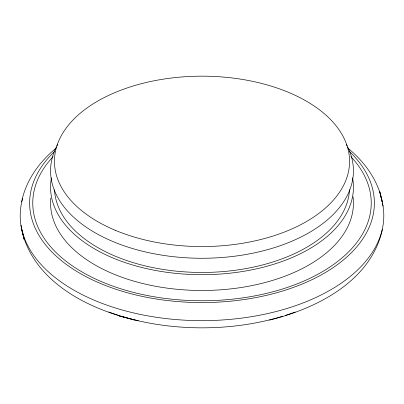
<?xml version="1.0" encoding="UTF-8"?>
<svg xmlns="http://www.w3.org/2000/svg" width="404" height="404" viewBox="0 0 404 404"><rect width="100%" height="100%" fill="white"/><g stroke="black" fill="none" stroke-linecap="round" stroke-linejoin="round"><path stroke-width="0.61" d="M21.634 201.843C25.831 180.729 38.956 162.337 55.358 148.798M382.366 229.528C370.933 281.305 316.635 308.515 269.493 320.074M131.659 319.084C85.36 307.838 32.78 280.068 21.634 229.528M132.876 319.397L138.36 320.801M126.139 317.68L118.862 315.802L134.507 320.074M348.642 148.798C365.044 162.337 378.169 180.729 382.366 201.843M381.351 198.51L379.755 191.688L382.083 201.904M22.649 232.861L24.245 239.683L20.957 225.26M382.356 203.106L383.043 206.116M381.336 198.47A181.8 104.959 0 0 1 202 320.645A181.8 104.959 0 0 1 22.664 198.47M295.188 312.034A172.367 99.515 0 0 1 285.204 315.474M282.896 316.196A172.367 99.515 0 0 1 121.104 316.196M118.796 315.474A172.367 99.515 0 0 1 108.812 312.034M349.334 151.404A172.367 99.515 0 0 1 313.767 278.81A172.367 99.515 0 0 1 90.233 278.81A172.367 99.515 0 0 1 54.666 151.404M350.94 156.666A169.231 97.702 0 0 1 202 300.758A169.231 97.702 0 0 1 53.06 156.666M352.566 177.917A151.434 87.431 0 0 1 202 274.69A151.434 87.431 0 0 1 51.434 177.917M353.051 196.814A151.434 87.431 0 0 1 203.081 290.481A151.434 87.431 0 0 1 50.813 198.061M347.773 147.157A151.434 87.431 0 0 1 202 258.267A151.434 87.431 0 0 1 56.227 147.157M56.797 146.016A151.434 87.431 0 0 1 57.701 144.319M346.299 144.319A151.434 87.431 0 0 1 347.203 146.016M349.505 189.693A147.566 85.199 0 0 1 202 272.458A147.566 85.199 0 0 1 54.495 189.693M115.413 230.351A147.566 85.199 0 0 0 348.778 170.16A147.566 85.199 0 0 0 141.809 83.578A147.566 85.199 0 0 0 115.413 230.351"/></g></svg>
